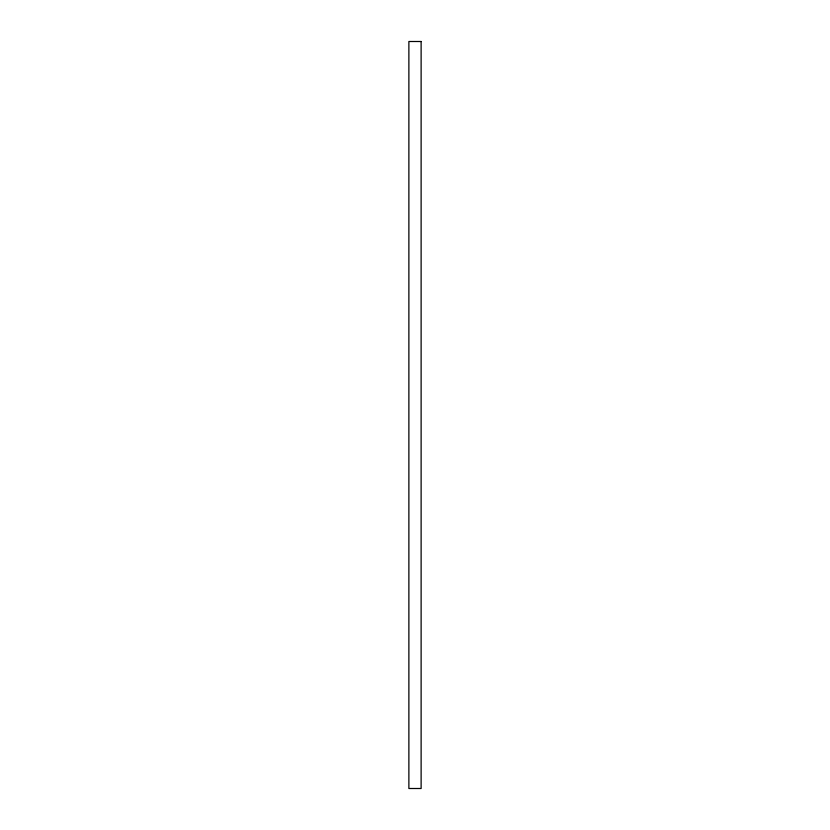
<?xml version="1.0" encoding="UTF-8"?>
<svg xmlns="http://www.w3.org/2000/svg" width="830" height="830" viewBox="0 0 830 830"><rect width="100%" height="100%" fill="white"/><g stroke="black" fill="none" stroke-linecap="round" stroke-linejoin="round"><path stroke-width="1.25" d="M421.121 41.5L408.879 41.5L408.879 788.5L421.121 788.5L421.121 41.5"/></g></svg>
